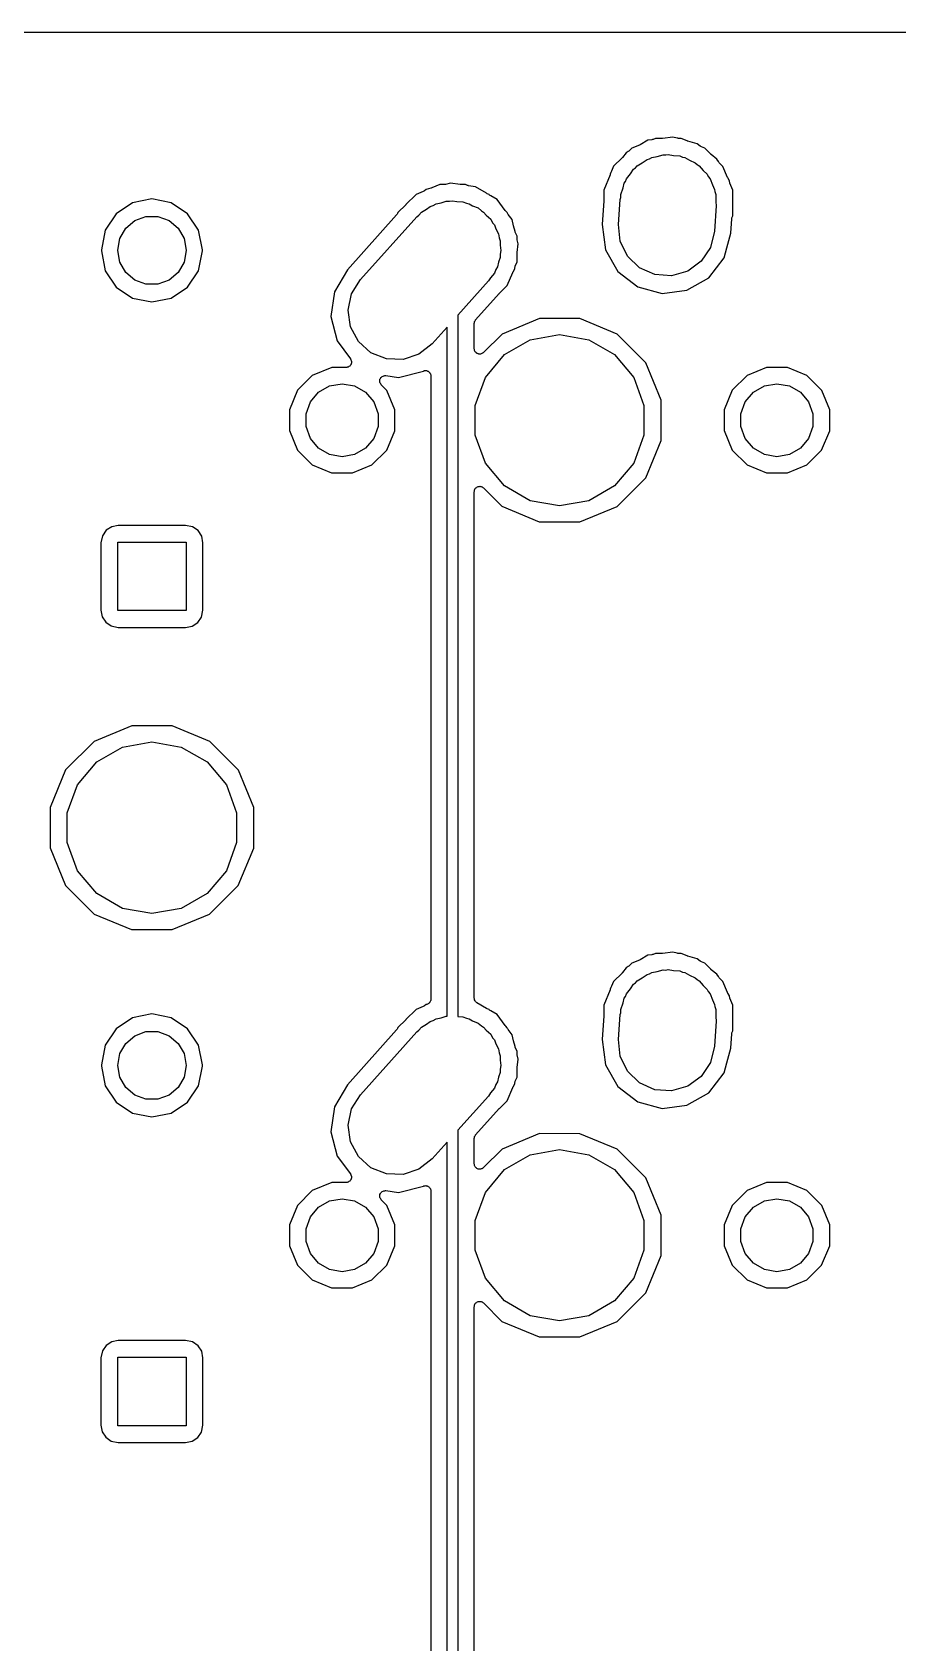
# Model space of a CAD drawing. Extents: x 29 to 257, y -104 to -29.
# Drawn here: x 82.93 to 103.15, y -66.67 to -29.03 of the extents above; entities that cross this region are included whole.
import ezdxf

# ---------------------------------------------------------------- set-up
doc = ezdxf.new("R2010")
doc.units = 0
doc.header["$MEASUREMENT"] = 0
doc.layers.add('BLACK', color=7, linetype='CONTINUOUS')

msp = doc.modelspace()

# ---------------------------------------------------------------- linework, layer by layer
at = {"layer": 'Black'}
for p, q in [((31.0137, -29.031), (254.736, -29.031)), ((97.3142, -31.557), (97.1328, -31.6609)), ((97.4029, -31.5457), (97.3142, -31.557)), ((97.4189, -31.5407), (97.4029, -31.5457)), ((97.4353, -31.5371), (97.4189, -31.5407)), ((97.4918, -31.5137), (97.4353, -31.5371)), ((97.6427, -31.5139), (97.4918, -31.5137)), ((97.6508, -31.5125), (97.6427, -31.5139)), ((97.659, -31.5128), (97.6508, -31.5125)), ((97.896, -31.4825), (97.659, -31.5128)), ((97.9966, -31.5098), (97.896, -31.4825)), ((98.0133, -31.5113), (97.9966, -31.5098)), ((98.0298, -31.5142), (98.0133, -31.5113)), ((98.0909, -31.5143), (98.0298, -31.5142)), ((98.2303, -31.5722), (98.0909, -31.5143)), ((98.2383, -31.5739), (98.2303, -31.5722)), ((98.2457, -31.5774), (98.2383, -31.5739)), ((98.4622, -31.6362), (98.2457, -31.5774)), ((96.7095, -31.9707), (96.514, -32.1658)), ((96.7142, -31.964), (96.7095, -31.9707)), ((96.7202, -31.9585), (96.7142, -31.964)), ((96.8051, -31.8486), (96.7202, -31.9585)), ((96.853, -31.8212), (96.8051, -31.8486)), ((96.8658, -31.8105), (96.853, -31.8212)), ((96.8796, -31.8009), (96.8658, -31.8105)), ((96.938, -31.7425), (96.8796, -31.8009)), ((97.1182, -31.6681), (96.938, -31.7425)), ((97.1251, -31.6637), (97.1182, -31.6681)), ((97.1328, -31.6609), (97.1251, -31.6637)), ((97.2962, -32.0039), (97.3548, -31.9871)), ((97.3548, -31.9871), (97.4038, -31.9588)), ((97.4038, -31.9588), (97.531, -31.9364)), ((97.531, -31.9364), (97.6717, -31.8959)), ((97.6717, -31.8959), (97.7356, -31.9003)), ((97.7356, -31.9003), (97.79, -31.8907)), ((97.79, -31.8907), (97.9142, -31.9126)), ((97.9142, -31.9126), (98.0615, -31.9228)), ((98.0615, -31.9228), (98.1205, -31.949)), ((98.1205, -31.949), (98.1762, -31.9588)), ((98.1762, -31.9588), (98.2882, -32.0234)), ((98.5389, -31.6955), (98.4622, -31.6362)), ((98.5538, -31.7033), (98.5389, -31.6955)), ((98.5679, -31.7123), (98.5538, -31.7033)), ((98.6442, -31.744), (98.5679, -31.7123)), ((98.7819, -31.882), (98.6442, -31.744)), ((98.7886, -31.8867), (98.7819, -31.882)), ((98.7941, -31.8927), (98.7886, -31.8867)), ((98.9264, -31.9949), (98.7941, -31.8927)), ((98.9607, -32.0548), (98.9264, -31.9949)), ((96.4309, -32.3661), (96.2843, -32.7191)), ((96.4326, -32.3581), (96.4309, -32.3661)), ((96.4361, -32.3507), (96.4326, -32.3581)), ((96.4464, -32.3128), (96.4361, -32.3507)), ((96.4503, -32.3078), (96.4464, -32.3128)), ((96.4581, -32.293), (96.4503, -32.3078)), ((96.4671, -32.2789), (96.4581, -32.293)), ((96.514, -32.1658), (96.4671, -32.2789)), ((96.812, -32.4554), (96.9096, -32.3391)), ((96.9096, -32.3391), (96.9804, -32.2339)), ((96.9804, -32.2339), (97.0252, -32.2012)), ((97.0252, -32.2012), (97.0641, -32.1549)), ((97.0641, -32.1549), (97.1837, -32.0858)), ((97.1837, -32.0858), (97.2962, -32.0039)), ((98.2882, -32.0234), (98.4186, -32.0813)), ((98.4186, -32.0813), (98.4635, -32.1247)), ((98.4635, -32.1247), (98.5159, -32.1549)), ((98.5159, -32.1549), (98.6047, -32.2607)), ((98.6047, -32.2607), (98.6999, -32.3525)), ((98.6999, -32.3525), (98.7253, -32.4045)), ((98.9714, -32.0677), (98.9607, -32.0548)), ((98.981, -32.0814), (98.9714, -32.0677)), ((99.0675, -32.168), (98.981, -32.0814)), ((99.1729, -32.4233), (99.0675, -32.168)), ((92.0772, -32.7455), (92.0637, -32.7541)), ((92.0914, -32.7383), (92.0772, -32.7455)), ((92.1346, -32.706), (92.0914, -32.7383)), ((92.2455, -32.6776), (92.1346, -32.706)), ((92.2537, -32.6739), (92.2455, -32.6776)), ((92.2626, -32.6719), (92.2537, -32.6739)), ((92.4518, -32.5937), (92.2626, -32.6719)), ((92.5568, -32.5938), (92.4518, -32.5937)), ((92.5725, -32.5911), (92.5568, -32.5938)), ((92.5884, -32.5899), (92.5725, -32.5911)), ((92.7029, -32.5606), (92.5884, -32.5899)), ((92.9285, -32.5929), (92.7029, -32.5606)), ((92.9375, -32.5926), (92.9285, -32.5929)), ((92.9464, -32.5942), (92.9375, -32.5926)), ((93.0509, -32.5943), (92.9464, -32.5942)), ((93.0954, -32.6128), (93.0509, -32.5943)), ((93.111, -32.6162), (93.0954, -32.6128)), ((93.1261, -32.6212), (93.111, -32.6162)), ((93.2836, -32.6437), (93.1261, -32.6212)), ((93.5418, -32.7967), (93.2836, -32.6437)), ((96.2843, -32.7191), (96.284, -32.9632)), ((96.6779, -32.8239), (96.7355, -32.6656)), ((96.7355, -32.6656), (96.7622, -32.558)), ((96.7622, -32.558), (96.7893, -32.5178)), ((96.7893, -32.5178), (96.812, -32.4554)), ((98.7253, -32.4045), (98.768, -32.4554)), ((98.768, -32.4554), (98.8199, -32.598)), ((98.8199, -32.598), (98.8715, -32.7035)), ((98.8715, -32.7035), (98.8769, -32.7546)), ((99.1773, -32.4302), (99.1729, -32.4233)), ((99.1801, -32.4379), (99.1773, -32.4302)), ((99.218, -32.504), (99.1801, -32.4379)), ((99.2211, -32.5282), (99.218, -32.504)), ((99.226, -32.5442), (99.2211, -32.5282)), ((99.2297, -32.5605), (99.226, -32.5442)), ((99.2963, -32.7218), (99.2297, -32.5605)), ((99.2957, -33.3209), (99.2963, -32.7218)), ((85.274, -33.0168), (84.8917, -33.2723)), ((85.725, -32.9271), (85.274, -33.0168)), ((86.176, -33.0168), (85.725, -32.9271)), ((86.5583, -33.2723), (86.176, -33.0168)), ((91.6542, -33.0659), (91.474, -33.2458)), ((91.6563, -33.063), (91.6542, -33.0659)), ((91.6591, -33.0608), (91.6563, -33.063)), ((91.6594, -33.0604), (91.6591, -33.0608)), ((91.6604, -33.0597), (91.6594, -33.0604)), ((91.898, -32.8225), (91.6604, -33.0597)), ((92.0637, -32.7541), (91.898, -32.8225)), ((92.1432, -33.1662), (92.2255, -33.1016)), ((92.2255, -33.1016), (92.2934, -33.0794)), ((92.2934, -33.0794), (92.3638, -33.0388)), ((92.3638, -33.0388), (92.4808, -33.0182)), ((92.4808, -33.0182), (92.5969, -32.9802)), ((92.5969, -32.9802), (92.6803, -32.983)), ((92.6803, -32.983), (92.75, -32.9707)), ((92.75, -32.9707), (92.8521, -32.9887)), ((92.8521, -32.9887), (92.9874, -32.9932)), ((92.9874, -32.9932), (93.0732, -33.0277)), ((93.0732, -33.0277), (93.1362, -33.0388)), ((93.1362, -33.0388), (93.2174, -33.0857)), ((93.2174, -33.0857), (93.3499, -33.1389)), ((93.5502, -32.7999), (93.5418, -32.7967)), ((93.5578, -32.8048), (93.5502, -32.7999)), ((93.6042, -32.824), (93.5578, -32.8048)), ((93.6165, -32.8364), (93.6042, -32.824)), ((93.6296, -32.8456), (93.6165, -32.8364)), ((93.6417, -32.8559), (93.6296, -32.8456)), ((93.7883, -32.9428), (93.6417, -32.8559)), ((93.9803, -33.199), (93.7883, -32.9428)), ((96.2837, -32.9718), (96.2458, -33.5215)), ((96.284, -32.9632), (96.2833, -32.9674)), ((96.2833, -32.9674), (96.2837, -32.9718)), ((96.6273, -33.528), (96.668, -32.9372)), ((96.668, -32.9372), (96.6779, -32.8976)), ((96.6779, -32.8976), (96.6779, -32.8239)), ((98.9127, -33.092), (98.872, -33.6828)), ((98.8769, -32.7546), (98.9021, -32.8239)), ((98.9021, -32.8239), (98.9021, -32.9924)), ((98.9021, -32.9924), (98.9127, -33.092)), ((84.8917, -33.2723), (84.6362, -33.6546)), ((85.1122, -33.614), (85.325, -33.4354)), ((85.325, -33.4354), (85.5861, -33.3403)), ((85.5861, -33.3403), (85.8639, -33.3403)), ((85.8639, -33.3403), (86.125, -33.4354)), ((86.125, -33.4354), (86.3378, -33.614)), ((86.8138, -33.6546), (86.5583, -33.2723)), ((91.4431, -33.3015), (90.2932, -34.583)), ((90.5973, -34.8147), (91.918, -33.3427)), ((91.4544, -33.2833), (91.4431, -33.3015)), ((91.4659, -33.2653), (91.4544, -33.2833)), ((91.474, -33.2458), (91.4659, -33.2653)), ((91.918, -33.3427), (91.9637, -33.3069)), ((91.9637, -33.3069), (92.0241, -33.2349)), ((92.0241, -33.2349), (92.1432, -33.1662)), ((93.3499, -33.1389), (93.4225, -33.2041)), ((93.4225, -33.2041), (93.4759, -33.2349)), ((93.4759, -33.2349), (93.5339, -33.3041)), ((93.5339, -33.3041), (93.6407, -33.3999)), ((93.6407, -33.3999), (93.6868, -33.4863)), ((93.6868, -33.4863), (93.728, -33.5354)), ((93.9868, -33.2051), (93.9803, -33.199)), ((93.992, -33.2125), (93.9868, -33.2051)), ((94.0275, -33.248), (93.992, -33.2125)), ((94.0341, -33.2642), (94.0275, -33.248)), ((94.0427, -33.2776), (94.0341, -33.2642)), ((94.0499, -33.2919), (94.0427, -33.2776)), ((94.1401, -33.4122), (94.0499, -33.2919)), ((94.1771, -33.5567), (94.1401, -33.4122)), ((99.2507, -33.7287), (99.274, -33.3905)), ((99.274, -33.3905), (99.279, -33.3705)), ((99.279, -33.3705), (99.2834, -33.3505)), ((99.2834, -33.3505), (99.2957, -33.3209)), ((84.6362, -33.6546), (84.544, -34.1181)), ((84.925, -34.1282), (84.9732, -33.8546)), ((84.9732, -33.8546), (85.1122, -33.614)), ((86.3378, -33.614), (86.4768, -33.8546)), ((86.4768, -33.8546), (86.525, -34.1282)), ((86.906, -34.1181), (86.8138, -33.6546)), ((93.728, -33.5354), (93.7601, -33.6234)), ((93.7601, -33.6234), (93.8247, -33.7445)), ((93.8247, -33.7445), (93.8379, -33.8373)), ((93.8379, -33.8373), (93.8621, -33.9039)), ((94.2107, -33.6882), (94.1771, -33.5567)), ((94.2144, -33.6964), (94.2107, -33.6882)), ((94.2164, -33.7052), (94.2144, -33.6964)), ((94.2563, -33.8018), (94.2164, -33.7052)), ((94.2562, -33.85), (94.2563, -33.8018)), ((94.259, -33.8657), (94.2562, -33.85)), ((94.2602, -33.8816), (94.259, -33.8657)), ((96.2458, -33.5215), (96.322, -34.116)), ((96.6685, -33.9165), (96.6273, -33.528)), ((98.872, -33.6828), (98.7778, -34.062)), ((99.1574, -34.0723), (99.2507, -33.7287)), ((84.544, -34.1181), (84.544, -34.1444)), ((84.544, -34.1444), (84.6362, -34.6079)), ((84.925, -34.1343), (84.925, -34.1282)), ((84.9732, -34.4079), (84.925, -34.1343)), ((86.525, -34.1343), (86.4768, -34.4079)), ((86.525, -34.1282), (86.525, -34.1343)), ((86.8138, -34.6079), (86.906, -34.1444)), ((86.906, -34.1444), (86.906, -34.1181)), ((93.8621, -33.9039), (93.8621, -34.0076)), ((93.8621, -34.0076), (93.8798, -34.1313)), ((93.8798, -34.1313), (93.8621, -34.2149)), ((93.8621, -34.2149), (93.8621, -34.2961)), ((94.2557, -34.4009), (94.2559, -34.1962)), ((94.2559, -34.1962), (94.2575, -34.1873)), ((94.2572, -34.1783), (94.2855, -33.9806)), ((94.2575, -34.1873), (94.2572, -34.1783)), ((94.2855, -33.9806), (94.2602, -33.8816)), ((96.322, -34.116), (96.6136, -34.6251)), ((96.8401, -34.2675), (96.6685, -33.9165)), ((98.7778, -34.062), (98.5596, -34.3861)), ((99.0936, -34.3072), (99.1574, -34.0723)), ((84.6362, -34.6079), (84.8917, -34.9902)), ((85.1122, -34.6485), (84.9732, -34.4079)), ((86.4768, -34.4079), (86.3378, -34.6485)), ((86.5583, -34.9902), (86.8138, -34.6079)), ((90.2932, -34.583), (89.9877, -35.0987)), ((93.7601, -34.5764), (93.728, -34.6646)), ((93.7992, -34.5136), (93.7601, -34.5764)), ((93.8215, -34.4078), (93.7992, -34.5136)), ((93.8621, -34.2961), (93.8215, -34.4078)), ((94.1596, -34.6365), (94.1628, -34.6281)), ((94.1628, -34.6281), (94.2023, -34.5613)), ((94.2023, -34.5613), (94.207, -34.5286)), ((94.207, -34.5286), (94.212, -34.5134)), ((94.212, -34.5134), (94.2155, -34.4979)), ((94.2155, -34.4979), (94.2557, -34.4009)), ((96.6136, -34.6251), (97.0778, -34.9838)), ((97.1214, -34.5387), (96.8401, -34.2675)), ((97.4785, -34.6972), (97.1214, -34.5387)), ((98.2438, -34.6161), (97.8683, -34.7241)), ((98.5596, -34.3861), (98.2438, -34.6161)), ((98.7349, -34.7714), (99.0936, -34.3072)), ((84.8917, -34.9902), (85.274, -35.2457)), ((85.325, -34.8271), (85.1122, -34.6485)), ((85.5861, -34.9222), (85.325, -34.8271)), ((85.8639, -34.9222), (85.5861, -34.9222)), ((86.125, -34.8271), (85.8639, -34.9222)), ((86.3378, -34.6485), (86.125, -34.8271)), ((86.176, -35.2457), (86.5583, -34.9902)), ((90.3908, -35.1464), (90.5973, -34.8147)), ((93.5927, -34.8453), (92.875, -35.6452)), ((93.6396, -34.77), (93.5927, -34.8453)), ((93.728, -34.6646), (93.6396, -34.77)), ((93.8457, -35.1341), (94.026, -34.9542)), ((94.026, -34.9542), (94.1547, -34.6441)), ((94.1547, -34.6441), (94.1596, -34.6365)), ((97.0778, -34.9838), (97.644, -35.1375)), ((97.8683, -34.7241), (97.4785, -34.6972)), ((98.2258, -35.063), (98.7349, -34.7714)), ((85.274, -35.2457), (85.725, -35.3354)), ((85.725, -35.3354), (86.176, -35.2457)), ((89.9877, -35.0987), (89.9045, -35.6794)), ((90.3102, -35.5287), (90.3908, -35.1464)), ((93.2885, -35.7549), (93.8409, -35.1392)), ((93.8409, -35.1392), (93.8437, -35.137)), ((93.8437, -35.137), (93.8457, -35.1341)), ((97.644, -35.1375), (98.2258, -35.063)), ((89.9045, -35.6794), (90.0499, -36.2478)), ((90.3653, -35.9155), (90.3102, -35.5287)), ((92.875, -35.6452), (92.875, -52.0395)), ((93.2757, -35.7754), (93.2857, -35.7581)), ((93.2857, -35.7581), (93.2873, -35.7567)), ((93.2873, -35.7567), (93.2885, -35.7549)), ((94.7797, -35.7247), (93.9065, -36.0855)), ((95.7245, -35.7255), (94.7797, -35.7247)), ((96.597, -36.0878), (95.7245, -35.7255)), ((90.5493, -36.2601), (90.3653, -35.9155)), ((92.625, -35.9239), (92.272, -36.3173)), ((92.625, -52.0312), (92.625, -35.9239)), ((93.256, -35.8397), (93.2564, -35.8376)), ((93.256, -36.4286), (93.256, -35.8397)), ((93.2561, -35.8355), (93.2602, -35.816)), ((93.2564, -35.8376), (93.2561, -35.8355)), ((93.2602, -35.816), (93.2637, -35.7963)), ((93.2637, -35.7963), (93.2647, -35.7944)), ((93.2647, -35.7944), (93.2652, -35.7924)), ((93.2652, -35.7924), (93.2757, -35.7754)), ((93.9065, -36.0855), (93.4727, -36.5185)), ((94.5654, -36.2192), (95.25, -36.0985)), ((95.25, -36.0985), (95.9346, -36.2192)), ((97.2645, -36.7565), (96.597, -36.0878)), ((90.0499, -36.2478), (90.3626, -36.665)), ((90.8401, -36.5211), (90.5493, -36.2601)), ((92.272, -36.3173), (91.9645, -36.5584)), ((93.2589, -36.4449), (93.256, -36.4286)), ((93.2603, -36.4614), (93.2589, -36.4449)), ((93.2627, -36.4665), (93.2603, -36.4614)), ((93.2637, -36.472), (93.2627, -36.4665)), ((93.2719, -36.4864), (93.2637, -36.472)), ((93.2789, -36.5014), (93.2719, -36.4864)), ((93.2829, -36.5054), (93.2789, -36.5014)), ((93.2857, -36.5102), (93.2829, -36.5054)), ((93.2984, -36.5209), (93.2857, -36.5102)), ((93.9634, -36.5667), (94.5654, -36.2192)), ((95.9346, -36.2192), (96.5365, -36.5667)), ((89.926, -36.8679), (89.4731, -37.055)), ((90.2609, -36.8682), (89.926, -36.8679)), ((90.2684, -36.8668), (90.2609, -36.8682)), ((90.2761, -36.8673), (90.2684, -36.8668)), ((90.29, -36.8631), (90.2761, -36.8673)), ((90.3043, -36.8606), (90.29, -36.8631)), ((90.311, -36.8567), (90.3043, -36.8606)), ((90.3183, -36.8545), (90.311, -36.8567)), ((90.3299, -36.8458), (90.3183, -36.8545)), ((90.3425, -36.8385), (90.3299, -36.8458)), ((90.3475, -36.8327), (90.3425, -36.8385)), ((90.3536, -36.828), (90.3475, -36.8327)), ((90.3616, -36.8159), (90.3536, -36.828)), ((90.3709, -36.8048), (90.3616, -36.8159)), ((90.3626, -36.665), (90.3661, -36.6719)), ((90.3661, -36.6719), (90.371, -36.6778)), ((90.3735, -36.7976), (90.3709, -36.8048)), ((90.371, -36.6778), (90.376, -36.6914)), ((90.3777, -36.7911), (90.3735, -36.7976)), ((90.376, -36.6914), (90.3825, -36.7044)), ((90.381, -36.777), (90.3777, -36.7911)), ((90.386, -36.7633), (90.381, -36.777)), ((90.3825, -36.7044), (90.3834, -36.712)), ((90.3834, -36.712), (90.3861, -36.7192)), ((90.3861, -36.7192), (90.386, -36.7337)), ((90.386, -36.7337), (90.3878, -36.7482)), ((90.3878, -36.7482), (90.386, -36.7557)), ((90.386, -36.7557), (90.386, -36.7633)), ((91.2026, -36.6668), (90.8401, -36.5211)), ((91.5931, -36.6798), (91.2026, -36.6668)), ((91.9645, -36.5584), (91.5931, -36.6798)), ((93.3101, -36.5326), (93.2984, -36.5209)), ((93.3152, -36.535), (93.3101, -36.5326)), ((93.3195, -36.5386), (93.3152, -36.535)), ((93.335, -36.5442), (93.3195, -36.5386)), ((93.35, -36.5513), (93.335, -36.5442)), ((93.3556, -36.5517), (93.35, -36.5513)), ((93.3609, -36.5537), (93.3556, -36.5517)), ((93.3775, -36.5537), (93.3609, -36.5537)), ((93.394, -36.5551), (93.3775, -36.5537)), ((93.3994, -36.5537), (93.394, -36.5551)), ((93.4051, -36.5537), (93.3994, -36.5537)), ((93.4206, -36.548), (93.4051, -36.5537)), ((93.4366, -36.5438), (93.4206, -36.548)), ((93.4412, -36.5405), (93.4366, -36.5438)), ((93.4465, -36.5386), (93.4412, -36.5405)), ((93.4592, -36.528), (93.4465, -36.5386)), ((93.4727, -36.5185), (93.4592, -36.528)), ((93.5166, -37.0992), (93.9634, -36.5667)), ((96.5365, -36.5667), (96.9834, -37.0992)), ((97.6253, -37.6297), (97.2645, -36.7565)), ((100.086, -36.8679), (99.6331, -37.055)), ((100.576, -36.8683), (100.086, -36.8679)), ((101.029, -37.0563), (100.576, -36.8683)), ((89.4731, -37.055), (89.1263, -37.4013)), ((89.8779, -37.2974), (90.17, -37.2458)), ((90.17, -37.2458), (90.4621, -37.2974)), ((91.0477, -37.1871), (91.0504, -37.1686)), ((91.0485, -37.1905), (91.0477, -37.1871)), ((91.0481, -37.1939), (91.0485, -37.1905)), ((91.053, -37.212), (91.0481, -37.1939)), ((91.0504, -37.1686), (91.052, -37.15)), ((91.052, -37.15), (91.0535, -37.1469)), ((91.0568, -37.2302), (91.053, -37.212)), ((91.0535, -37.1469), (91.054, -37.1434)), ((91.054, -37.1434), (91.0628, -37.127)), ((91.0586, -37.2332), (91.0568, -37.2302)), ((91.0595, -37.2365), (91.0586, -37.2332)), ((91.0702, -37.2519), (91.0595, -37.2365)), ((91.0628, -37.127), (91.0707, -37.11)), ((91.0801, -37.2677), (91.0702, -37.2519)), ((91.0707, -37.11), (91.0732, -37.1076)), ((91.0732, -37.1076), (91.0748, -37.1045)), ((91.0748, -37.1045), (91.0887, -37.0921)), ((91.0887, -37.0921), (91.1019, -37.0789)), ((91.1019, -37.0789), (91.1051, -37.0774)), ((91.1051, -37.0774), (91.1077, -37.0751)), ((91.1077, -37.0751), (91.125, -37.0681)), ((91.125, -37.0681), (91.1419, -37.0603)), ((91.1419, -37.0603), (91.1454, -37.06)), ((91.1454, -37.06), (91.1486, -37.0587)), ((91.1486, -37.0587), (91.1673, -37.0581)), ((91.1673, -37.0581), (91.1859, -37.0565)), ((91.1859, -37.0565), (91.1892, -37.0574)), ((91.1892, -37.0574), (91.1927, -37.0573)), ((91.1927, -37.0573), (91.4871, -37.0994)), ((91.4871, -37.0994), (92.0696, -36.9504)), ((92.0696, -36.9504), (92.0802, -36.9451)), ((92.0802, -36.9451), (92.0878, -36.9441)), ((92.0878, -36.9441), (92.0949, -36.9415)), ((92.0949, -36.9415), (92.1095, -36.9415)), ((92.1095, -36.9415), (92.124, -36.9398)), ((92.124, -36.9398), (92.1314, -36.9415)), ((92.1314, -36.9415), (92.1391, -36.9415)), ((92.1391, -36.9415), (92.1527, -36.9465)), ((92.1527, -36.9465), (92.1669, -36.9498)), ((92.1669, -36.9498), (92.1733, -36.954)), ((92.1733, -36.954), (92.1805, -36.9566)), ((92.1805, -36.9566), (92.1917, -36.966)), ((92.1917, -36.966), (92.2039, -36.974)), ((92.2039, -36.974), (92.2084, -36.9801)), ((92.2084, -36.9801), (92.2143, -36.985)), ((92.2143, -36.985), (92.2216, -36.9976)), ((92.2216, -36.9976), (92.2303, -37.0092)), ((92.2303, -37.0092), (92.2325, -37.0166)), ((92.2325, -37.0166), (92.2363, -37.0232)), ((92.2363, -37.0232), (92.2389, -37.0375)), ((92.2389, -37.0375), (92.2431, -37.0515)), ((92.2431, -37.0515), (92.2427, -37.0591)), ((92.2427, -37.0591), (92.244, -37.0666)), ((92.244, -37.0666), (92.244, -51.6294)), ((93.2789, -37.7524), (93.5166, -37.0992)), ((96.9834, -37.0992), (97.2211, -37.7524)), ((99.6331, -37.055), (99.2863, -37.4013)), ((100.038, -37.2974), (100.33, -37.2458)), ((100.33, -37.2458), (100.622, -37.2974)), ((101.375, -37.4031), (101.029, -37.0563)), ((89.1263, -37.4013), (88.9383, -37.8539)), ((89.4303, -37.6729), (89.621, -37.4457)), ((89.621, -37.4457), (89.8779, -37.2974)), ((90.4621, -37.2974), (90.719, -37.4457)), ((90.719, -37.4457), (90.9097, -37.6729)), ((91.0828, -37.2699), (91.0801, -37.2677)), ((91.0848, -37.2727), (91.0828, -37.2699)), ((91.215, -37.4031), (91.0848, -37.2727)), ((91.4021, -37.856), (91.215, -37.4031)), ((97.6247, -38.369), (97.6253, -37.6297)), ((99.2863, -37.4013), (99.0983, -37.8539)), ((99.5903, -37.6729), (99.781, -37.4457)), ((99.781, -37.4457), (100.038, -37.2974)), ((100.622, -37.2974), (100.879, -37.4457)), ((100.879, -37.4457), (101.07, -37.6729)), ((101.562, -37.856), (101.375, -37.4031)), ((88.9383, -37.8539), (88.9379, -38.344)), ((89.3288, -37.9517), (89.4303, -37.6729)), ((89.3288, -38.2483), (89.3288, -37.9517)), ((90.9097, -37.6729), (91.0112, -37.9517)), ((91.0112, -37.9517), (91.0112, -38.2483)), ((91.4017, -38.3461), (91.4021, -37.856)), ((93.2789, -38.4476), (93.2789, -37.7524)), ((97.2211, -37.7524), (97.2211, -38.4476)), ((99.0983, -37.8539), (99.0979, -38.344)), ((99.4888, -37.9517), (99.5903, -37.6729)), ((99.4888, -38.2483), (99.4888, -37.9517)), ((101.07, -37.6729), (101.171, -37.9517)), ((101.171, -37.9517), (101.171, -38.2483)), ((101.562, -38.3461), (101.562, -37.856)), ((88.9379, -38.344), (89.125, -38.7969)), ((89.4303, -38.5271), (89.3288, -38.2483)), ((91.0112, -38.2483), (90.9097, -38.5271)), ((91.2137, -38.7987), (91.4017, -38.3461)), ((97.6245, -38.5745), (97.6247, -38.369)), ((99.0979, -38.344), (99.285, -38.7969)), ((99.5903, -38.5271), (99.4888, -38.2483)), ((101.171, -38.2483), (101.07, -38.5271)), ((101.374, -38.7987), (101.562, -38.3461)), ((89.621, -38.7543), (89.4303, -38.5271)), ((89.8779, -38.9026), (89.621, -38.7543)), ((90.719, -38.7543), (90.4621, -38.9026)), ((90.9097, -38.5271), (90.719, -38.7543)), ((93.5166, -39.1008), (93.2789, -38.4476)), ((97.2211, -38.4476), (96.9834, -39.1008)), ((97.2622, -39.447), (97.6245, -38.5745)), ((99.781, -38.7543), (99.5903, -38.5271)), ((100.038, -38.9026), (99.781, -38.7543)), ((100.879, -38.7543), (100.622, -38.9026)), ((101.07, -38.5271), (100.879, -38.7543)), ((89.125, -38.7969), (89.4713, -39.1437)), ((89.4713, -39.1437), (89.9239, -39.3317)), ((90.17, -38.9541), (89.8779, -38.9026)), ((90.4621, -38.9026), (90.17, -38.9541)), ((90.414, -39.3321), (90.8669, -39.145)), ((90.8669, -39.145), (91.2137, -38.7987)), ((93.9634, -39.6332), (93.5166, -39.1008)), ((96.9834, -39.1008), (96.5365, -39.6332)), ((99.285, -38.7969), (99.6313, -39.1437)), ((99.6313, -39.1437), (100.084, -39.3317)), ((100.33, -38.9541), (100.038, -38.9026)), ((100.622, -38.9026), (100.33, -38.9541)), ((100.574, -39.3321), (101.027, -39.145)), ((101.027, -39.145), (101.374, -38.7987)), ((89.9239, -39.3317), (90.414, -39.3321)), ((96.5935, -40.1145), (97.2622, -39.447)), ((100.084, -39.3317), (100.574, -39.3321)), ((93.256, -39.7711), (93.2589, -39.7547)), ((93.256, -40.9512), (93.256, -39.7711)), ((93.2589, -39.7547), (93.2604, -39.7381)), ((93.2604, -39.7381), (93.2627, -39.7331)), ((93.2627, -39.7331), (93.2637, -39.7276)), ((93.2637, -39.7276), (93.272, -39.7132)), ((93.272, -39.7132), (93.279, -39.6981)), ((93.279, -39.6981), (93.2829, -39.6942)), ((93.2829, -39.6942), (93.2857, -39.6894)), ((93.2857, -39.6894), (93.2985, -39.6787)), ((93.2985, -39.6787), (93.3102, -39.667)), ((93.3102, -39.667), (93.3153, -39.6646)), ((93.3153, -39.6646), (93.3195, -39.6611)), ((93.3195, -39.6611), (93.3351, -39.6554)), ((93.3351, -39.6554), (93.3502, -39.6484)), ((93.3502, -39.6484), (93.3557, -39.6479)), ((93.3557, -39.6479), (93.3609, -39.646)), ((93.3609, -39.646), (93.3776, -39.646)), ((93.3776, -39.646), (93.3942, -39.6445)), ((93.3942, -39.6445), (93.3995, -39.646)), ((93.3995, -39.646), (93.4051, -39.646)), ((93.4051, -39.646), (93.4207, -39.6517)), ((93.4207, -39.6517), (93.4368, -39.656)), ((93.4368, -39.656), (93.4413, -39.6592)), ((93.4413, -39.6592), (93.4465, -39.6611)), ((93.4465, -39.6611), (93.4592, -39.6718)), ((93.4592, -39.6718), (93.4729, -39.6813)), ((93.4729, -39.6813), (93.903, -40.1122)), ((94.5654, -39.9808), (93.9634, -39.6332)), ((96.5365, -39.6332), (95.9346, -39.9808)), ((93.903, -40.1122), (94.7755, -40.4745)), ((95.25, -40.1015), (94.5654, -39.9808)), ((95.9346, -39.9808), (95.25, -40.1015)), ((95.7203, -40.4753), (96.5935, -40.1145)), ((84.7846, -40.5889), (84.6542, -40.6729)), ((84.9368, -40.5603), (84.7846, -40.5889)), ((86.5123, -40.5603), (84.9368, -40.5603)), ((86.6761, -40.5935), (86.5123, -40.5603)), ((86.8034, -40.6804), (86.6761, -40.5935)), ((94.7755, -40.4745), (95.7203, -40.4753)), ((84.5672, -40.8002), (84.534, -40.964)), ((84.534, -40.964), (84.534, -42.5394)), ((84.6542, -40.6729), (84.5672, -40.8002)), ((84.925, -42.5512), (84.925, -40.9512)), ((84.925, -40.9512), (86.525, -40.9512)), ((86.525, -40.9512), (86.525, -42.5512)), ((86.8873, -40.8109), (86.8034, -40.6804)), ((86.916, -40.9631), (86.8873, -40.8109)), ((86.916, -42.5385), (86.916, -40.9631)), ((93.256, -51.605), (93.256, -40.9512)), ((84.534, -42.5394), (84.5627, -42.6916)), ((84.5627, -42.6916), (84.6466, -42.8221)), ((84.6466, -42.8221), (84.7739, -42.909)), ((84.7739, -42.909), (84.9377, -42.9422)), ((86.525, -42.5512), (84.925, -42.5512)), ((86.5132, -42.9422), (86.6654, -42.9136)), ((86.6654, -42.9136), (86.7958, -42.8296)), ((86.7958, -42.8296), (86.8828, -42.7023)), ((86.8828, -42.7023), (86.916, -42.5385)), ((84.9377, -42.9422), (86.5132, -42.9422)), ((85.2535, -45.2436), (84.378, -45.6053)), ((86.2007, -45.2444), (85.2535, -45.2436)), ((87.0755, -45.6077), (86.2007, -45.2444)), ((84.378, -45.6053), (83.7077, -46.2745)), ((84.4345, -46.0871), (85.0383, -45.7384)), ((85.0383, -45.7384), (85.725, -45.6174)), ((85.725, -45.6174), (86.4117, -45.7384)), ((86.4117, -45.7384), (87.0155, -46.0871)), ((87.7447, -46.278), (87.0755, -45.6077)), ((83.7077, -46.2745), (83.3444, -47.1493)), ((83.9863, -46.6212), (84.4345, -46.0871)), ((87.0155, -46.0871), (87.4637, -46.6212)), ((88.1064, -47.1535), (87.7447, -46.278)), ((83.7479, -47.2764), (83.9863, -46.6212)), ((87.4637, -46.6212), (87.7021, -47.2764)), ((83.3444, -47.1493), (83.3436, -48.0965)), ((83.7479, -47.9736), (83.7479, -47.2764)), ((87.7021, -47.2764), (87.7021, -47.9736)), ((88.1056, -48.1007), (88.1064, -47.1535)), ((83.3436, -48.0965), (83.7053, -48.972)), ((83.9863, -48.6288), (83.7479, -47.9736)), ((87.7021, -47.9736), (87.4637, -48.6288)), ((87.7423, -48.9755), (88.1056, -48.1007)), ((84.4345, -49.1629), (83.9863, -48.6288)), ((87.4637, -48.6288), (87.0155, -49.1629)), ((83.7053, -48.972), (84.3745, -49.6423)), ((85.0383, -49.5116), (84.4345, -49.1629)), ((87.0155, -49.1629), (86.4117, -49.5116)), ((87.072, -49.6447), (87.7423, -48.9755)), ((84.3745, -49.6423), (85.2493, -50.0056)), ((85.725, -49.6326), (85.0383, -49.5116)), ((86.4117, -49.5116), (85.725, -49.6326)), ((86.1965, -50.0064), (87.072, -49.6447)), ((85.2493, -50.0056), (86.1965, -50.0064)), ((96.938, -50.7925), (96.8796, -50.8509)), ((97.1182, -50.7181), (96.938, -50.7925)), ((97.1251, -50.7137), (97.1182, -50.7181)), ((97.1328, -50.7109), (97.1251, -50.7137)), ((97.3142, -50.607), (97.1328, -50.7109)), ((97.4029, -50.5957), (97.3142, -50.607)), ((97.4189, -50.5907), (97.4029, -50.5957)), ((97.4353, -50.5871), (97.4189, -50.5907)), ((97.4918, -50.5637), (97.4353, -50.5871)), ((97.6427, -50.5639), (97.4918, -50.5637)), ((97.6508, -50.5625), (97.6427, -50.5639)), ((97.659, -50.5628), (97.6508, -50.5625)), ((97.896, -50.5325), (97.659, -50.5628)), ((97.9966, -50.5598), (97.896, -50.5325)), ((98.0133, -50.5613), (97.9966, -50.5598)), ((98.0298, -50.5642), (98.0133, -50.5613)), ((98.0909, -50.5643), (98.0298, -50.5642)), ((98.2303, -50.6222), (98.0909, -50.5643)), ((98.2383, -50.6239), (98.2303, -50.6222)), ((98.2457, -50.6274), (98.2383, -50.6239)), ((98.4622, -50.6862), (98.2457, -50.6274)), ((98.5389, -50.7455), (98.4622, -50.6862)), ((98.5538, -50.7533), (98.5389, -50.7455)), ((98.5679, -50.7623), (98.5538, -50.7533)), ((98.6442, -50.794), (98.5679, -50.7623)), ((98.7819, -50.932), (98.6442, -50.794)), ((96.7095, -51.0207), (96.514, -51.2158)), ((96.7142, -51.014), (96.7095, -51.0207)), ((96.7202, -51.0085), (96.7142, -51.014)), ((96.8051, -50.8986), (96.7202, -51.0085)), ((96.853, -50.8712), (96.8051, -50.8986)), ((96.8658, -50.8605), (96.853, -50.8712)), ((96.8796, -50.8509), (96.8658, -50.8605)), ((97.0641, -51.2049), (97.1837, -51.1358)), ((97.1837, -51.1358), (97.2962, -51.0539)), ((97.2962, -51.0539), (97.3548, -51.0371)), ((97.3548, -51.0371), (97.4038, -51.0088)), ((97.4038, -51.0088), (97.531, -50.9864)), ((97.531, -50.9864), (97.6717, -50.9459)), ((97.6717, -50.9459), (97.7356, -50.9503)), ((97.7356, -50.9503), (97.79, -50.9407)), ((97.79, -50.9407), (97.9142, -50.9626)), ((97.9142, -50.9626), (98.0615, -50.9728)), ((98.0615, -50.9728), (98.1205, -50.999)), ((98.1205, -50.999), (98.1762, -51.0088)), ((98.1762, -51.0088), (98.2882, -51.0734)), ((98.2882, -51.0734), (98.4186, -51.1313)), ((98.4186, -51.1313), (98.4635, -51.1747)), ((98.4635, -51.1747), (98.5159, -51.2049)), ((98.7886, -50.9367), (98.7819, -50.932)), ((98.7941, -50.9427), (98.7886, -50.9367)), ((98.9264, -51.0449), (98.7941, -50.9427)), ((98.9607, -51.1048), (98.9264, -51.0449)), ((98.9714, -51.1177), (98.9607, -51.1048)), ((98.981, -51.1314), (98.9714, -51.1177)), ((99.0675, -51.218), (98.981, -51.1314)), ((96.4309, -51.4161), (96.2843, -51.7691)), ((96.4326, -51.4081), (96.4309, -51.4161)), ((96.4361, -51.4007), (96.4326, -51.4081)), ((96.4464, -51.3628), (96.4361, -51.4007)), ((96.4503, -51.3578), (96.4464, -51.3628)), ((96.4581, -51.343), (96.4503, -51.3578)), ((96.4671, -51.3289), (96.4581, -51.343)), ((96.514, -51.2158), (96.4671, -51.3289)), ((96.7622, -51.608), (96.7893, -51.5678)), ((96.7893, -51.5678), (96.812, -51.5054)), ((96.812, -51.5054), (96.9096, -51.3891)), ((96.9096, -51.3891), (96.9804, -51.2839)), ((96.9804, -51.2839), (97.0252, -51.2512)), ((97.0252, -51.2512), (97.0641, -51.2049)), ((98.5159, -51.2049), (98.6047, -51.3107)), ((98.6047, -51.3107), (98.6999, -51.4025)), ((98.6999, -51.4025), (98.7253, -51.4545)), ((98.7253, -51.4545), (98.768, -51.5054)), ((98.768, -51.5054), (98.8199, -51.648)), ((99.1729, -51.4733), (99.0675, -51.218)), ((99.1773, -51.4802), (99.1729, -51.4733)), ((99.1801, -51.4879), (99.1773, -51.4802)), ((99.218, -51.554), (99.1801, -51.4879)), ((99.2211, -51.5782), (99.218, -51.554)), ((91.898, -51.8725), (91.6604, -52.1097)), ((92.0637, -51.8041), (91.898, -51.8725)), ((92.0772, -51.7955), (92.0637, -51.8041)), ((92.0914, -51.7883), (92.0772, -51.7955)), ((92.1346, -51.756), (92.0914, -51.7883)), ((92.1485, -51.7524), (92.1346, -51.756)), ((92.1642, -51.7453), (92.1485, -51.7524)), ((92.1805, -51.7394), (92.1642, -51.7453)), ((92.1842, -51.7362), (92.1805, -51.7394)), ((92.1887, -51.7342), (92.1842, -51.7362)), ((92.201, -51.7221), (92.1887, -51.7342)), ((92.2143, -51.711), (92.201, -51.7221)), ((92.2167, -51.7068), (92.2143, -51.711)), ((92.2202, -51.7034), (92.2167, -51.7068)), ((92.2277, -51.6878), (92.2202, -51.7034)), ((92.2363, -51.6728), (92.2277, -51.6878)), ((92.2372, -51.668), (92.2363, -51.6728)), ((92.2393, -51.6636), (92.2372, -51.668)), ((92.241, -51.6464), (92.2393, -51.6636)), ((92.244, -51.6294), (92.241, -51.6464)), ((93.2597, -51.626), (93.256, -51.605)), ((93.2632, -51.6471), (93.2597, -51.626)), ((93.2635, -51.6477), (93.2632, -51.6471)), ((93.2637, -51.6484), (93.2635, -51.6477)), ((93.2744, -51.667), (93.2637, -51.6484)), ((93.2848, -51.6855), (93.2744, -51.667)), ((93.2853, -51.686), (93.2848, -51.6855)), ((93.2857, -51.6866), (93.2853, -51.686)), ((93.3021, -51.7004), (93.2857, -51.6866)), ((93.3183, -51.7143), (93.3021, -51.7004)), ((93.5418, -51.8467), (93.3183, -51.7143)), ((93.5502, -51.8499), (93.5418, -51.8467)), ((93.5578, -51.8548), (93.5502, -51.8499)), ((93.6042, -51.874), (93.5578, -51.8548)), ((93.6165, -51.8864), (93.6042, -51.874)), ((93.6296, -51.8956), (93.6165, -51.8864)), ((93.6417, -51.9059), (93.6296, -51.8956)), ((93.7883, -51.9928), (93.6417, -51.9059)), ((96.2843, -51.7691), (96.284, -52.0132)), ((96.668, -51.9872), (96.6779, -51.9476)), ((96.6779, -51.8739), (96.7355, -51.7156)), ((96.6779, -51.9476), (96.6779, -51.8739)), ((96.7355, -51.7156), (96.7622, -51.608)), ((98.8199, -51.648), (98.8715, -51.7535)), ((98.8715, -51.7535), (98.8769, -51.8046)), ((98.8769, -51.8046), (98.9021, -51.8739)), ((98.9021, -51.8739), (98.9021, -52.0424)), ((99.226, -51.5942), (99.2211, -51.5782)), ((99.2297, -51.6105), (99.226, -51.5942)), ((99.2963, -51.7718), (99.2297, -51.6105)), ((99.2957, -52.3709), (99.2963, -51.7718)), ((84.8917, -52.3223), (84.6362, -52.7046)), ((85.274, -52.0668), (84.8917, -52.3223)), ((85.725, -51.9771), (85.274, -52.0668)), ((86.176, -52.0668), (85.725, -51.9771)), ((86.5583, -52.3223), (86.176, -52.0668)), ((86.8138, -52.7046), (86.5583, -52.3223)), ((91.4659, -52.3153), (91.4544, -52.3333)), ((91.474, -52.2958), (91.4659, -52.3153)), ((91.6542, -52.1159), (91.474, -52.2958)), ((91.6563, -52.113), (91.6542, -52.1159)), ((91.6591, -52.1108), (91.6563, -52.113)), ((91.6594, -52.1104), (91.6591, -52.1108)), ((91.6604, -52.1097), (91.6594, -52.1104)), ((91.9637, -52.3569), (92.0241, -52.2849)), ((92.0241, -52.2849), (92.1432, -52.2162)), ((92.1432, -52.2162), (92.2255, -52.1516)), ((92.2255, -52.1516), (92.2934, -52.1294)), ((92.2934, -52.1294), (92.3638, -52.0888)), ((92.3638, -52.0888), (92.4808, -52.0682)), ((92.4808, -52.0682), (92.5969, -52.0302)), ((92.5969, -52.0302), (92.625, -52.0312)), ((92.875, -52.0395), (92.9874, -52.0432)), ((92.9874, -52.0432), (93.0732, -52.0777)), ((93.0732, -52.0777), (93.1362, -52.0888)), ((93.1362, -52.0888), (93.2174, -52.1357)), ((93.2174, -52.1357), (93.3499, -52.1889)), ((93.3499, -52.1889), (93.4225, -52.2541)), ((93.4225, -52.2541), (93.4759, -52.2849)), ((93.4759, -52.2849), (93.5339, -52.3541)), ((93.9803, -52.249), (93.7883, -51.9928)), ((93.9868, -52.2551), (93.9803, -52.249)), ((93.992, -52.2625), (93.9868, -52.2551)), ((94.0275, -52.298), (93.992, -52.2625)), ((94.0341, -52.3142), (94.0275, -52.298)), ((94.0427, -52.3276), (94.0341, -52.3142)), ((96.2837, -52.0218), (96.2458, -52.5715)), ((96.284, -52.0132), (96.2833, -52.0174)), ((96.2833, -52.0174), (96.2837, -52.0218)), ((96.6273, -52.578), (96.668, -51.9872)), ((98.9127, -52.142), (98.872, -52.7328)), ((98.9021, -52.0424), (98.9127, -52.142)), ((84.9732, -52.9046), (85.1122, -52.664)), ((85.1122, -52.664), (85.325, -52.4854)), ((85.325, -52.4854), (85.5861, -52.3903)), ((85.5861, -52.3903), (85.8639, -52.3903)), ((85.8639, -52.3903), (86.125, -52.4854)), ((86.125, -52.4854), (86.3378, -52.664)), ((86.3378, -52.664), (86.4768, -52.9046)), ((91.4431, -52.3515), (90.2932, -53.633)), ((90.5973, -53.8647), (91.918, -52.3927)), ((91.4544, -52.3333), (91.4431, -52.3515)), ((91.918, -52.3927), (91.9637, -52.3569)), ((93.5339, -52.3541), (93.6407, -52.4499)), ((93.6407, -52.4499), (93.6868, -52.5363)), ((93.6868, -52.5363), (93.728, -52.5854)), ((93.728, -52.5854), (93.7601, -52.6734)), ((93.7601, -52.6734), (93.8247, -52.7945)), ((94.0499, -52.3419), (94.0427, -52.3276)), ((94.1401, -52.4622), (94.0499, -52.3419)), ((94.1771, -52.6067), (94.1401, -52.4622)), ((94.2107, -52.7382), (94.1771, -52.6067)), ((96.2458, -52.5715), (96.322, -53.166)), ((96.6685, -52.9665), (96.6273, -52.578)), ((99.2507, -52.7787), (99.274, -52.4405)), ((99.274, -52.4405), (99.279, -52.4205)), ((99.279, -52.4205), (99.2834, -52.4005)), ((99.2834, -52.4005), (99.2957, -52.3709)), ((84.6362, -52.7046), (84.544, -53.1681)), ((84.925, -53.1782), (84.9732, -52.9046)), ((86.4768, -52.9046), (86.525, -53.1782)), ((86.906, -53.1681), (86.8138, -52.7046)), ((93.8247, -52.7945), (93.8379, -52.8873)), ((93.8379, -52.8873), (93.8621, -52.9539)), ((93.8621, -52.9539), (93.8621, -53.0576)), ((93.8621, -53.0576), (93.8798, -53.1813)), ((94.2144, -52.7464), (94.2107, -52.7382)), ((94.2164, -52.7552), (94.2144, -52.7464)), ((94.2563, -52.8518), (94.2164, -52.7552)), ((94.2562, -52.9), (94.2563, -52.8518)), ((94.259, -52.9157), (94.2562, -52.9)), ((94.2572, -53.2283), (94.2855, -53.0306)), ((94.2602, -52.9316), (94.259, -52.9157)), ((94.2855, -53.0306), (94.2602, -52.9316)), ((96.8401, -53.3175), (96.6685, -52.9665)), ((98.872, -52.7328), (98.7778, -53.112)), ((99.1574, -53.1223), (99.2507, -52.7787)), ((84.544, -53.1681), (84.544, -53.1944)), ((84.544, -53.1944), (84.6362, -53.6579)), ((84.925, -53.1843), (84.925, -53.1782)), ((84.9732, -53.4579), (84.925, -53.1843)), ((86.525, -53.1843), (86.4768, -53.4579)), ((86.525, -53.1782), (86.525, -53.1843)), ((86.8138, -53.6579), (86.906, -53.1944)), ((86.906, -53.1944), (86.906, -53.1681)), ((93.8621, -53.3461), (93.8215, -53.4578)), ((93.8798, -53.1813), (93.8621, -53.2649)), ((93.8621, -53.2649), (93.8621, -53.3461)), ((94.2155, -53.5479), (94.2557, -53.4509)), ((94.2557, -53.4509), (94.2559, -53.2462)), ((94.2559, -53.2462), (94.2575, -53.2373)), ((94.2575, -53.2373), (94.2572, -53.2283)), ((96.322, -53.166), (96.6136, -53.6751)), ((97.1214, -53.5887), (96.8401, -53.3175)), ((98.5596, -53.4361), (98.2438, -53.6661)), ((98.7778, -53.112), (98.5596, -53.4361)), ((98.7349, -53.8214), (99.0936, -53.3572)), ((99.0936, -53.3572), (99.1574, -53.1223)), ((84.6362, -53.6579), (84.8917, -54.0402)), ((85.1122, -53.6985), (84.9732, -53.4579)), ((85.325, -53.8771), (85.1122, -53.6985)), ((86.3378, -53.6985), (86.125, -53.8771)), ((86.4768, -53.4579), (86.3378, -53.6985)), ((86.5583, -54.0402), (86.8138, -53.6579)), ((90.2932, -53.633), (89.9877, -54.1487)), ((93.6396, -53.82), (93.5927, -53.8953)), ((93.728, -53.7146), (93.6396, -53.82)), ((93.7601, -53.6264), (93.728, -53.7146)), ((93.7992, -53.5636), (93.7601, -53.6264)), ((93.8215, -53.4578), (93.7992, -53.5636)), ((94.026, -54.0042), (94.1547, -53.6941)), ((94.1547, -53.6941), (94.1596, -53.6865)), ((94.1596, -53.6865), (94.1628, -53.6781)), ((94.1628, -53.6781), (94.2023, -53.6113)), ((94.2023, -53.6113), (94.207, -53.5786)), ((94.207, -53.5786), (94.212, -53.5634)), ((94.212, -53.5634), (94.2155, -53.5479)), ((96.6136, -53.6751), (97.0778, -54.0338)), ((97.4785, -53.7472), (97.1214, -53.5887)), ((97.8683, -53.7741), (97.4785, -53.7472)), ((98.2438, -53.6661), (97.8683, -53.7741)), ((98.2258, -54.113), (98.7349, -53.8214)), ((84.8917, -54.0402), (85.274, -54.2957)), ((85.5861, -53.9722), (85.325, -53.8771)), ((85.8639, -53.9722), (85.5861, -53.9722)), ((86.125, -53.8771), (85.8639, -53.9722)), ((86.176, -54.2957), (86.5583, -54.0402)), ((89.9877, -54.1487), (89.9045, -54.7294)), ((90.3102, -54.5787), (90.3908, -54.1964)), ((90.3908, -54.1964), (90.5973, -53.8647)), ((93.5927, -53.8953), (92.875, -54.6952)), ((93.2885, -54.8049), (93.8409, -54.1892)), ((93.8409, -54.1892), (93.8437, -54.187)), ((93.8437, -54.187), (93.8457, -54.1841)), ((93.8457, -54.1841), (94.026, -54.0042)), ((97.0778, -54.0338), (97.644, -54.1875)), ((97.644, -54.1875), (98.2258, -54.113)), ((85.274, -54.2957), (85.725, -54.3854)), ((85.725, -54.3854), (86.176, -54.2957)), ((90.3653, -54.9655), (90.3102, -54.5787)), ((89.9045, -54.7294), (90.0499, -55.2978)), ((92.875, -54.6952), (92.875, -71.0895)), ((93.256, -54.8897), (93.2564, -54.8876)), ((93.256, -55.4786), (93.256, -54.8897)), ((93.2561, -54.8855), (93.2602, -54.866)), ((93.2564, -54.8876), (93.2561, -54.8855)), ((93.2602, -54.866), (93.2637, -54.8463)), ((93.2637, -54.8463), (93.2647, -54.8444)), ((93.2647, -54.8444), (93.2652, -54.8424)), ((93.2652, -54.8424), (93.2757, -54.8254)), ((93.2757, -54.8254), (93.2857, -54.8081)), ((93.2857, -54.8081), (93.2873, -54.8067)), ((93.2873, -54.8067), (93.2885, -54.8049)), ((94.7797, -54.7747), (93.9065, -55.1355)), ((95.7245, -54.7755), (94.7797, -54.7747)), ((96.597, -55.1378), (95.7245, -54.7755)), ((90.0499, -55.2978), (90.3626, -55.715)), ((90.5493, -55.3101), (90.3653, -54.9655)), ((90.8401, -55.5711), (90.5493, -55.3101)), ((92.625, -54.9739), (92.272, -55.3673)), ((92.625, -71.0812), (92.625, -54.9739)), ((93.9065, -55.1355), (93.4727, -55.5685)), ((93.9634, -55.6167), (94.5654, -55.2692)), ((94.5654, -55.2692), (95.25, -55.1485)), ((95.25, -55.1485), (95.9346, -55.2692)), ((95.9346, -55.2692), (96.5365, -55.6167)), ((97.2645, -55.8065), (96.597, -55.1378)), ((91.2026, -55.7168), (90.8401, -55.5711)), ((91.9645, -55.6084), (91.5931, -55.7298)), ((92.272, -55.3673), (91.9645, -55.6084)), ((93.2589, -55.4949), (93.256, -55.4786)), ((93.2603, -55.5114), (93.2589, -55.4949)), ((93.2627, -55.5165), (93.2603, -55.5114)), ((93.2637, -55.522), (93.2627, -55.5165)), ((93.2719, -55.5364), (93.2637, -55.522)), ((93.2789, -55.5514), (93.2719, -55.5364)), ((93.2829, -55.5554), (93.2789, -55.5514)), ((93.2857, -55.5602), (93.2829, -55.5554)), ((93.2984, -55.5709), (93.2857, -55.5602)), ((93.3101, -55.5826), (93.2984, -55.5709)), ((93.3152, -55.585), (93.3101, -55.5826)), ((93.3195, -55.5886), (93.3152, -55.585)), ((93.335, -55.5942), (93.3195, -55.5886)), ((93.35, -55.6013), (93.335, -55.5942)), ((93.3556, -55.6017), (93.35, -55.6013)), ((93.3609, -55.6037), (93.3556, -55.6017)), ((93.3775, -55.6037), (93.3609, -55.6037)), ((93.394, -55.6051), (93.3775, -55.6037)), ((93.3994, -55.6037), (93.394, -55.6051)), ((93.4051, -55.6037), (93.3994, -55.6037)), ((93.4206, -55.598), (93.4051, -55.6037)), ((93.4366, -55.5938), (93.4206, -55.598)), ((93.4412, -55.5905), (93.4366, -55.5938)), ((93.4465, -55.5886), (93.4412, -55.5905)), ((93.4592, -55.578), (93.4465, -55.5886)), ((93.4727, -55.5685), (93.4592, -55.578)), ((93.5166, -56.1492), (93.9634, -55.6167)), ((96.5365, -55.6167), (96.9834, -56.1492)), ((89.926, -55.9179), (89.4731, -56.105)), ((90.2609, -55.9182), (89.926, -55.9179)), ((90.2684, -55.9168), (90.2609, -55.9182)), ((90.2761, -55.9173), (90.2684, -55.9168)), ((90.29, -55.9131), (90.2761, -55.9173)), ((90.3043, -55.9106), (90.29, -55.9131)), ((90.311, -55.9067), (90.3043, -55.9106)), ((90.3183, -55.9045), (90.311, -55.9067)), ((90.3299, -55.8958), (90.3183, -55.9045)), ((90.3425, -55.8885), (90.3299, -55.8958)), ((90.3475, -55.8827), (90.3425, -55.8885)), ((90.3536, -55.878), (90.3475, -55.8827)), ((90.3616, -55.8659), (90.3536, -55.878)), ((90.3709, -55.8548), (90.3616, -55.8659)), ((90.3626, -55.715), (90.3661, -55.7219)), ((90.3661, -55.7219), (90.371, -55.7278)), ((90.3735, -55.8476), (90.3709, -55.8548)), ((90.371, -55.7278), (90.376, -55.7414)), ((90.3777, -55.8411), (90.3735, -55.8476)), ((90.376, -55.7414), (90.3825, -55.7544)), ((90.381, -55.827), (90.3777, -55.8411)), ((90.386, -55.8133), (90.381, -55.827)), ((90.3825, -55.7544), (90.3834, -55.762)), ((90.3834, -55.762), (90.3861, -55.7692)), ((90.3861, -55.7692), (90.386, -55.7837)), ((90.386, -55.7837), (90.3878, -55.7982)), ((90.3878, -55.7982), (90.386, -55.8057)), ((90.386, -55.8057), (90.386, -55.8133)), ((91.5931, -55.7298), (91.2026, -55.7168)), ((91.4871, -56.1494), (92.0696, -56.0004)), ((92.0696, -56.0004), (92.0802, -55.9951)), ((92.0802, -55.9951), (92.0878, -55.9941)), ((92.0878, -55.9941), (92.0949, -55.9915)), ((92.0949, -55.9915), (92.1095, -55.9915)), ((92.1095, -55.9915), (92.124, -55.9898)), ((92.124, -55.9898), (92.1314, -55.9915)), ((92.1314, -55.9915), (92.1391, -55.9915)), ((92.1391, -55.9915), (92.1527, -55.9965)), ((92.1527, -55.9965), (92.1669, -55.9998)), ((92.1669, -55.9998), (92.1733, -56.004)), ((92.1733, -56.004), (92.1805, -56.0066)), ((92.1805, -56.0066), (92.1917, -56.016)), ((92.1917, -56.016), (92.2039, -56.024)), ((92.2039, -56.024), (92.2084, -56.0301)), ((92.2084, -56.0301), (92.2143, -56.035)), ((92.2143, -56.035), (92.2216, -56.0476)), ((92.2216, -56.0476), (92.2303, -56.0592)), ((92.2303, -56.0592), (92.2325, -56.0666)), ((92.2325, -56.0666), (92.2363, -56.0732)), ((92.2363, -56.0732), (92.2389, -56.0875)), ((92.2389, -56.0875), (92.2431, -56.1015)), ((97.6253, -56.6797), (97.2645, -55.8065)), ((100.086, -55.9179), (99.6331, -56.105)), ((100.576, -55.9183), (100.086, -55.9179)), ((101.029, -56.1063), (100.576, -55.9183)), ((89.1263, -56.4513), (88.9383, -56.9039)), ((89.4731, -56.105), (89.1263, -56.4513)), ((89.621, -56.4957), (89.8779, -56.3474)), ((89.8779, -56.3474), (90.17, -56.2958)), ((90.17, -56.2958), (90.4621, -56.3474)), ((90.4621, -56.3474), (90.719, -56.4957)), ((91.0477, -56.2371), (91.0504, -56.2186)), ((91.0485, -56.2405), (91.0477, -56.2371)), ((91.0481, -56.2439), (91.0485, -56.2405)), ((91.053, -56.262), (91.0481, -56.2439)), ((91.0504, -56.2186), (91.052, -56.2)), ((91.052, -56.2), (91.0535, -56.1969)), ((91.0568, -56.2802), (91.053, -56.262)), ((91.0535, -56.1969), (91.054, -56.1934)), ((91.054, -56.1934), (91.0628, -56.177)), ((91.0586, -56.2832), (91.0568, -56.2802)), ((91.0595, -56.2865), (91.0586, -56.2832)), ((91.0702, -56.3019), (91.0595, -56.2865)), ((91.0628, -56.177), (91.0707, -56.16)), ((91.0801, -56.3177), (91.0702, -56.3019)), ((91.0707, -56.16), (91.0732, -56.1576)), ((91.0732, -56.1576), (91.0748, -56.1545)), ((91.0748, -56.1545), (91.0887, -56.1421)), ((91.0828, -56.3199), (91.0801, -56.3177)), ((91.0848, -56.3227), (91.0828, -56.3199)), ((91.215, -56.4531), (91.0848, -56.3227)), ((91.0887, -56.1421), (91.1019, -56.1289)), ((91.1019, -56.1289), (91.1051, -56.1274)), ((91.1051, -56.1274), (91.1077, -56.1251)), ((91.1077, -56.1251), (91.125, -56.1181)), ((91.125, -56.1181), (91.1419, -56.1103)), ((91.1419, -56.1103), (91.1454, -56.11)), ((91.1454, -56.11), (91.1486, -56.1087)), ((91.1486, -56.1087), (91.1673, -56.1081)), ((91.1673, -56.1081), (91.1859, -56.1065)), ((91.1859, -56.1065), (91.1892, -56.1074)), ((91.1892, -56.1074), (91.1927, -56.1073)), ((91.1927, -56.1073), (91.4871, -56.1494)), ((91.4021, -56.906), (91.215, -56.4531)), ((92.2431, -56.1015), (92.2427, -56.1091)), ((92.2427, -56.1091), (92.244, -56.1166)), ((92.244, -56.1166), (92.244, -70.6794)), ((93.2789, -56.8024), (93.5166, -56.1492)), ((96.9834, -56.1492), (97.2211, -56.8024)), ((99.2863, -56.4513), (99.0983, -56.9039)), ((99.6331, -56.105), (99.2863, -56.4513)), ((99.781, -56.4957), (100.038, -56.3474)), ((100.038, -56.3474), (100.33, -56.2958)), ((100.33, -56.2958), (100.622, -56.3474)), ((100.622, -56.3474), (100.879, -56.4957)), ((101.375, -56.4531), (101.029, -56.1063)), ((101.562, -56.906), (101.375, -56.4531)), ((89.3288, -57.0017), (89.4303, -56.7229)), ((89.4303, -56.7229), (89.621, -56.4957)), ((90.719, -56.4957), (90.9097, -56.7229)), ((90.9097, -56.7229), (91.0112, -57.0017)), ((93.2789, -57.4976), (93.2789, -56.8024)), ((97.2211, -56.8024), (97.2211, -57.4976)), ((97.6247, -57.419), (97.6253, -56.6797)), ((99.4888, -57.0017), (99.5903, -56.7229)), ((99.5903, -56.7229), (99.781, -56.4957)), ((100.879, -56.4957), (101.07, -56.7229)), ((101.07, -56.7229), (101.171, -57.0017)), ((88.9383, -56.9039), (88.9379, -57.394)), ((89.3288, -57.2983), (89.3288, -57.0017)), ((91.0112, -57.0017), (91.0112, -57.2983)), ((91.4017, -57.3961), (91.4021, -56.906)), ((99.0983, -56.9039), (99.0979, -57.394)), ((99.4888, -57.2983), (99.4888, -57.0017)), ((101.171, -57.0017), (101.171, -57.2983)), ((101.562, -57.3961), (101.562, -56.906)), ((88.9379, -57.394), (89.125, -57.8469)), ((89.4303, -57.5771), (89.3288, -57.2983)), ((89.621, -57.8043), (89.4303, -57.5771)), ((90.9097, -57.5771), (90.719, -57.8043)), ((91.0112, -57.2983), (90.9097, -57.5771)), ((91.2137, -57.8487), (91.4017, -57.3961)), ((93.5166, -58.1508), (93.2789, -57.4976)), ((97.2211, -57.4976), (96.9834, -58.1508)), ((97.6245, -57.6245), (97.6247, -57.419)), ((99.0979, -57.394), (99.285, -57.8469)), ((99.5903, -57.5771), (99.4888, -57.2983)), ((99.781, -57.8043), (99.5903, -57.5771)), ((101.07, -57.5771), (100.879, -57.8043)), ((101.171, -57.2983), (101.07, -57.5771)), ((101.374, -57.8487), (101.562, -57.3961)), ((89.125, -57.8469), (89.4713, -58.1937)), ((89.8779, -57.9526), (89.621, -57.8043)), ((90.17, -58.0041), (89.8779, -57.9526)), ((90.4621, -57.9526), (90.17, -58.0041)), ((90.719, -57.8043), (90.4621, -57.9526)), ((90.8669, -58.195), (91.2137, -57.8487)), ((97.2622, -58.497), (97.6245, -57.6245)), ((99.285, -57.8469), (99.6313, -58.1937)), ((100.038, -57.9526), (99.781, -57.8043)), ((100.33, -58.0041), (100.038, -57.9526)), ((100.622, -57.9526), (100.33, -58.0041)), ((100.879, -57.8043), (100.622, -57.9526)), ((101.027, -58.195), (101.374, -57.8487)), ((89.4713, -58.1937), (89.9239, -58.3817)), ((90.414, -58.3821), (90.8669, -58.195)), ((93.9634, -58.6832), (93.5166, -58.1508)), ((96.9834, -58.1508), (96.5365, -58.6832)), ((99.6313, -58.1937), (100.084, -58.3817)), ((100.574, -58.3821), (101.027, -58.195)), ((89.9239, -58.3817), (90.414, -58.3821)), ((93.2985, -58.7287), (93.3102, -58.717)), ((93.3102, -58.717), (93.3153, -58.7146)), ((93.3153, -58.7146), (93.3195, -58.7111)), ((93.3195, -58.7111), (93.3351, -58.7054)), ((93.3351, -58.7054), (93.3502, -58.6983)), ((93.3502, -58.6983), (93.3557, -58.6979)), ((93.3557, -58.6979), (93.3609, -58.696)), ((93.3609, -58.696), (93.3776, -58.696)), ((93.3776, -58.696), (93.3942, -58.6945)), ((93.3942, -58.6945), (93.3995, -58.696)), ((93.3995, -58.696), (93.4051, -58.696)), ((93.4051, -58.696), (93.4207, -58.7017)), ((93.4207, -58.7017), (93.4368, -58.706)), ((93.4368, -58.706), (93.4413, -58.7092)), ((93.4413, -58.7092), (93.4465, -58.7111)), ((93.4465, -58.7111), (93.4592, -58.7218)), ((93.4592, -58.7218), (93.4729, -58.7313)), ((94.5654, -59.0308), (93.9634, -58.6832)), ((96.5365, -58.6832), (95.9346, -59.0308)), ((96.5935, -59.1645), (97.2622, -58.497)), ((100.084, -58.3817), (100.574, -58.3821)), ((93.256, -58.8211), (93.2589, -58.8047)), ((93.256, -60.0012), (93.256, -58.8211)), ((93.2589, -58.8047), (93.2604, -58.7881)), ((93.2604, -58.7881), (93.2627, -58.7831)), ((93.2627, -58.7831), (93.2637, -58.7776)), ((93.2637, -58.7776), (93.272, -58.7632)), ((93.272, -58.7632), (93.279, -58.7481)), ((93.279, -58.7481), (93.2829, -58.7442)), ((93.2829, -58.7442), (93.2857, -58.7394)), ((93.2857, -58.7394), (93.2985, -58.7287)), ((93.4729, -58.7313), (93.903, -59.1622)), ((95.25, -59.1515), (94.5654, -59.0308)), ((95.9346, -59.0308), (95.25, -59.1515)), ((93.903, -59.1622), (94.7755, -59.5245)), ((95.7203, -59.5253), (96.5935, -59.1645)), ((84.5672, -59.8502), (84.534, -60.014)), ((84.6542, -59.7229), (84.5672, -59.8502)), ((84.7846, -59.6389), (84.6542, -59.7229)), ((84.9368, -59.6103), (84.7846, -59.6389)), ((86.5123, -59.6103), (84.9368, -59.6103)), ((86.6761, -59.6435), (86.5123, -59.6103)), ((86.8034, -59.7304), (86.6761, -59.6435)), ((86.8873, -59.8609), (86.8034, -59.7304)), ((94.7755, -59.5245), (95.7203, -59.5253)), ((84.534, -60.014), (84.534, -61.5894)), ((84.925, -61.6013), (84.925, -60.0012)), ((84.925, -60.0012), (86.525, -60.0012)), ((86.525, -60.0012), (86.525, -61.6013)), ((86.916, -60.0131), (86.8873, -59.8609)), ((86.916, -61.5885), (86.916, -60.0131)), ((93.256, -70.655), (93.256, -60.0012)), ((84.534, -61.5894), (84.5627, -61.7416)), ((86.525, -61.6013), (84.925, -61.6013)), ((86.8828, -61.7523), (86.916, -61.5885)), ((84.5627, -61.7416), (84.6466, -61.8721)), ((84.6466, -61.8721), (84.7739, -61.959)), ((84.7739, -61.959), (84.9377, -61.9922)), ((84.9377, -61.9922), (86.5132, -61.9922)), ((86.5132, -61.9922), (86.6654, -61.9636)), ((86.6654, -61.9636), (86.7958, -61.8796)), ((86.7958, -61.8796), (86.8828, -61.7523))]:
    msp.add_line(p, q, dxfattribs=at)

doc.saveas('drawing.dxf')
